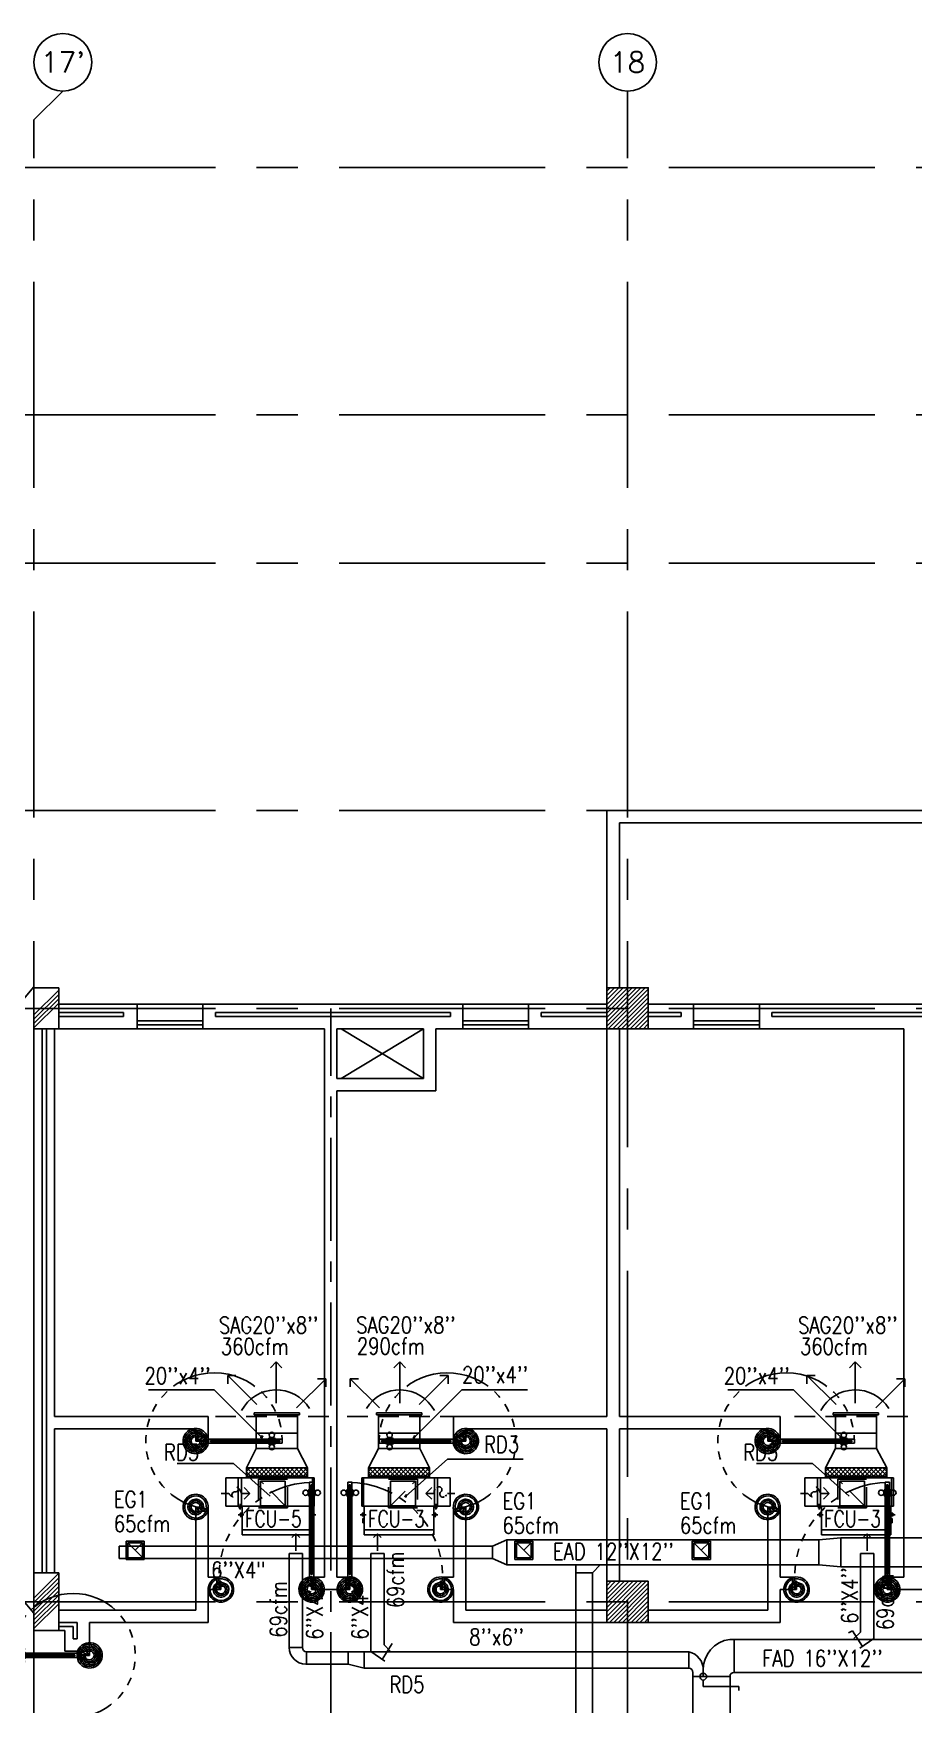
# Model space of a CAD drawing. Extents: x 417866231.7 to 417866328.5, y 43498046.7 to 43498124.2.
# Drawn here: x 417866264.87 to 417866275.55, y 43498103.96 to 43498124.24 of the extents above; entities that cross this region are included whole.
import ezdxf
from ezdxf.enums import TextEntityAlignment as Align

# ---------------------------------------------------------------- set-up
doc = ezdxf.new("R2010")
doc.units = 0
doc.header["$MEASUREMENT"] = 0
for name, pattern in [('CENTER', [2, 1.25, -0.25, 0.25, -0.25]), ('CENTERX2', [4, 2.5, -0.5, 0.5, -0.5]), ('HIDDEN', [0.375, 0.25, -0.125])]:
    doc.linetypes.add(name, pattern=pattern)
doc.layers.get('0').update_dxf_attribs({"linetype": 'CONTINUOUS'})
for name, color, linetype in [('AX-CR', 7, 'CONTINUOUS'), ('AX-TXT', 2, 'CONTINUOUS'), ('AXES', 11, 'CENTERX2'), ('AXES1', 11, 'CENTER'), ('COL', 7, 'CONTINUOUS'), ('DOOR', 9, 'CONTINUOUS'), ('DUCT', 6, 'CONTINUOUS'), ('EXDUCT', 10, 'CONTINUOUS'), ('FCU', 6, 'CONTINUOUS'), ('HAT', 11, 'CONTINUOUS'), ('INSUL', 9, 'CONTINUOUS'), ('M-EGU.', 2, 'CONTINUOUS'), ('M-FILX', 2, 'CONTINUOUS'), ('M-TEXT', 2, 'CONTINUOUS'), ('PROJ-L', 9, 'CONTINUOUS'), ('PSUPPLY', 3, 'HIDDEN'), ('SCD', 2, 'CONTINUOUS'), ('SHAFT', 9, 'CONTINUOUS'), ('TEXT-A', 2, 'CONTINUOUS'), ('WALL', 9, 'CONTINUOUS'), ('WIN', 9, 'CONTINUOUS')]:
    doc.layers.add(name, color=color, linetype=linetype)
doc.styles.add('ROMANS', font='ROMANS.shx', dxfattribs={"width": 0.6})
pattern_1 = [(45, (0, 0), (-26.5165042945, 26.5165042945), [])]

# ---------------------------------------------------------------- blocks, each defined once
blk = doc.blocks.new('A$C1DFA4FE8')
at = {"layer": 'DOOR', "color": 0, "linetype": 'ByBlock'}
for p, q in [((0, 1631), (0, 1581)), ((0, 1581), (0, 1631)), ((50, 1631), (0, 1631)), ((50, 1631), (50, 1614)), ((750, 1614), (750, 1631)), ((750, 1631), (800, 1631)), ((950, 1656), (800, 1656)), ((800, 1656), (800, 1631)), ((800, 1581), (800, 1631)), ((800, 1631), (850, 1631)), ((850, 1631), (850, 1606)), ((950, 1606), (950, 1656)), ((50, 1581), (0, 1581)), ((30, 1614), (30, 1598)), ((50, 1614), (30, 1614)), ((50, 1598), (30, 1598)), ((50, 1598), (50, 1581)), ((770, 1614), (750, 1614)), ((750, 1581), (750, 1598)), ((750, 1598), (770, 1598)), ((800, 1581), (750, 1581)), ((770, 1598), (770, 1614)), ((850, 1606), (950, 1606)), ((0, 81), (0, 131)), ((0, 131), (0, 81)), ((50, 131), (0, 131)), ((50, 81), (0, 81)), ((30, 98), (30, 114)), ((50, 114), (30, 114)), ((50, 98), (30, 98)), ((50, 114), (50, 131)), ((50, 81), (50, 98)), ((83, 131), (83, 138)), ((173, 138), (83, 138)), ((83, 81), (83, 74)), ((173, 74), (83, 74)), ((95, 138), (95, 147)), ((95, 147), (160, 147)), ((95, 138), (160, 138)), ((95, 74), (95, 65)), ((95, 74), (160, 74)), ((95, 65), (160, 65)), ((160, 138), (160, 147)), ((160, 74), (160, 65)), ((173, 131), (173, 138)), ((173, 81), (173, 74)), ((750, 131), (750, 114)), ((800, 131), (750, 131)), ((750, 114), (770, 114)), ((750, 98), (750, 81)), ((770, 98), (750, 98)), ((750, 81), (800, 81)), ((770, 114), (770, 98)), ((800, 131), (800, 81)), ((800, 56), (800, 81)), ((800, 81), (850, 81)), ((950, 56), (800, 56)), ((850, 106), (950, 106)), ((850, 81), (850, 106)), ((950, 106), (950, 56))]:
    blk.add_line(p, q, dxfattribs=at)
at = {"layer": 'DOOR', "linetype": 'ByBlock'}
for p, q in [((750, 1631), (50, 1631)), ((750, 1614), (50, 1614)), ((750, 1598), (50, 1598)), ((50, 1581), (750, 1581)), ((50, 131), (750, 131)), ((750, 114), (50, 114)), ((750, 98), (50, 98)), ((750, 81), (50, 81))]:
    blk.add_line(p, q, dxfattribs=at)
at = {"layer": 'DOOR', "color": 9, "linetype": 'ByBlock'}
for p, q in [((950, 1606), (837, 1656)), ((950, 1606), (910, 1656)), ((950, 1606), (850, 1619)), ((950, 106), (837, 56)), ((950, 106), (850, 93)), ((950, 106), (910, 56))]:
    blk.add_line(p, q, dxfattribs=at)
at = {"layer": 'DOOR', "color": 0, "linetype": 'ByBlock'}
for centre in [(128, 179), (128, 32)]:
    blk.add_circle(centre, 32.4, dxfattribs=at)
at = {"layer": 'DOOR', "linetype": 'HIDDEN', "ltscale": 0.5}
for centre, start, end in [((752, 1606), 178.0938, 273.7249), ((752, 106), 86.2751, 181.9062)]:
    blk.add_arc(centre, 752, start, end, dxfattribs=at)
at = {"layer": 'DOOR', "color": 9, "linetype": 'ByBlock'}
for centre, radius, start, end in [((950, 1606), 154, 161.1053, 166.2858), ((950, 1606), 134, 158.1598, 169.28), ((950, 1606), 114, 154.0838, 167.3774), ((950, 1606), 94.4, 148.0182, 180), ((950, 1606), 74.4, 137.7764, 180), ((950, 1606), 54.4, 113.2074, 180), ((950, 1606), 34.4, 90, 180), ((950, 1606), 14.4, 90, 180), ((950, 106), 154, 193.7142, 198.8947), ((950, 106), 134, 190.72, 201.8402), ((950, 106), 114, 192.6226, 205.9162), ((950, 106), 94.4, 180, 211.9818), ((950, 106), 74.4, 180, 222.2236), ((950, 106), 54.4, 180, 246.7926), ((950, 106), 34.4, 180, 270), ((950, 106), 14.4, 180, 270)]:
    blk.add_arc(centre, radius, start, end, dxfattribs=at)
blk = doc.blocks.new('*X86')
at = {"color": 0}
for p, q in [((227929, 177123), (228395, 177590)), ((227929, 177176), (228342, 177590)), ((227929, 177229), (228289, 177590)), ((227929, 177282), (228236, 177590)), ((227929, 177335), (228183, 177590)), ((227929, 177388), (228130, 177590)), ((227929, 177441), (228077, 177590)), ((227929, 177494), (228024, 177590)), ((227929, 177547), (227971, 177590)), ((227948, 177090), (228429, 177570)), ((228001, 177090), (228429, 177517)), ((228054, 177090), (228429, 177464)), ((228107, 177090), (228429, 177411)), ((228161, 177090), (228429, 177358)), ((228214, 177090), (228429, 177305)), ((228267, 177090), (228429, 177252)), ((228320, 177090), (228429, 177199)), ((228373, 177090), (228429, 177146))]:
    blk.add_line(p, q, dxfattribs=at)
blk = doc.blocks.new('DOOR100')
at = {"layer": 'DOOR', "color": 7, "linetype": 'ByBlock'}
for p, q in [((-82, 1128), (-82, 1218)), ((-75, 1218), (-82, 1218)), ((-75, 1250), (-75, 1300)), ((-75, 1300), (-25, 1300)), ((-25, 1300), (-75, 1300)), ((-58, 1250), (-75, 1250)), ((-58, 1250), (-58, 1270)), ((-42, 1270), (-58, 1270)), ((-42, 1250), (-42, 1270)), ((-25, 1250), (-42, 1250)), ((-25, 1250), (-25, 1300)), ((-25, 1218), (-18, 1218)), ((-18, 1128), (-18, 1218)), ((-91, 1205), (-91, 1140)), ((-82, 1205), (-91, 1205)), ((-82, 1140), (-91, 1140)), ((-82, 1205), (-82, 1140)), ((-75, 1128), (-82, 1128)), ((-25, 1128), (-18, 1128)), ((-18, 1205), (-18, 1140)), ((-18, 1205), (-9, 1205)), ((-18, 1140), (-9, 1140)), ((-9, 1205), (-9, 1140)), ((-1200, 0), (-1200, 150)), ((-1200, 150), (-1175, 150)), ((-1200, 150), (-1200, 0)), ((-1150, 0), (-1200, 114)), ((-1150, 0), (-1200, 40)), ((-1150, 0), (-1200, 0)), ((-1175, 150), (-1175, 100)), ((-1175, 100), (-1150, 100)), ((-1150, 0), (-1163, 100)), ((-1150, 100), (-1150, 0)), ((-75, 200), (-58, 200)), ((-75, 150), (-75, 200)), ((-75, 150), (-25, 150)), ((-58, 200), (-58, 180)), ((-58, 180), (-42, 180)), ((-50, 0), (0, 114)), ((-50, 100), (-50, 0)), ((-50, 0), (-37, 100)), ((-25, 100), (-50, 100)), ((-50, 0), (0, 40)), ((-50, 0), (0, 0)), ((-42, 200), (-25, 200)), ((-42, 180), (-42, 200)), ((-25, 200), (-25, 150)), ((0, 150), (-25, 150)), ((-25, 150), (-25, 100)), ((0, 0), (0, 150)), ((0, 150), (0, 0))]:
    blk.add_line(p, q, dxfattribs=at)
at = {"layer": 'DOOR', "linetype": 'ByBlock'}
for p, q in [((-75, 1250), (-75, 200)), ((-58, 200), (-58, 1250)), ((-42, 200), (-42, 1250)), ((-25, 200), (-25, 1250))]:
    blk.add_line(p, q, dxfattribs=at)
at = {"layer": 'DOOR', "color": 7, "linetype": 'ByBlock'}
for centre in [(-124, 1173), (24, 1173)]:
    blk.add_circle(centre, 32.4, dxfattribs=at)
at = {"layer": 'DOOR', "linetype": 'HIDDEN', "ltscale": 0.5}
blk.add_arc((-25, 150), 1150, 90, 180, dxfattribs=at)
at = {"layer": 'DOOR', "color": 7, "linetype": 'ByBlock'}
for centre, radius, start, end in [((-1150, 0), 154, 103.7142, 108.8947), ((-1150, 0), 134, 100.72, 111.8402), ((-1150, 0), 94.4, 90, 121.9818), ((-1150, 0), 74.4, 90, 132.2236), ((-1150, 0), 54.4, 90, 156.7926), ((-1150, 0), 34.4, 90, 180), ((-1150, 0), 14.4, 90, 180), ((-50, 0), 94.4, 58.0182, 90), ((-50, 0), 74.4, 47.7764, 90), ((-50, 0), 54.4, 23.2074, 90), ((-50, 0), 34.4, 0, 90), ((-50, 0), 14.4, 0, 90), ((-50, 0), 134, 68.1598, 79.28), ((-50, 0), 114, 64.0838, 77.3774), ((-50, 0), 154, 71.1053, 76.2858)]:
    blk.add_arc(centre, radius, start, end, dxfattribs=at)
blk = doc.blocks.new('DOOR90')
at = {"layer": 'DOOR', "color": 7, "linetype": 'ByBlock'}
for p, q in [((-150, 0), (0, 0)), ((-150, 0), (-150, -25)), ((0, -50), (-114, 0)), ((0, -50), (-40, 0)), ((0, -50), (0, 0)), ((-1000, -25), (-1050, -25)), ((-1050, -75), (-1050, -25)), ((-1050, -25), (-1050, -75)), ((-1000, -75), (-1050, -75)), ((-1000, -42), (-1020, -42)), ((-1020, -42), (-1020, -58)), ((-1000, -58), (-1020, -58)), ((-1000, -25), (-1000, -42)), ((-1000, -58), (-1000, -75)), ((-878, -18), (-968, -18)), ((-968, -25), (-968, -18)), ((-968, -75), (-968, -82)), ((-878, -82), (-968, -82)), ((-955, -9), (-890, -9)), ((-955, -18), (-955, -9)), ((-955, -18), (-890, -18)), ((-955, -82), (-890, -82)), ((-955, -82), (-955, -91)), ((-955, -91), (-890, -91)), ((-890, -18), (-890, -9)), ((-890, -82), (-890, -91)), ((-878, -25), (-878, -18)), ((-878, -75), (-878, -82)), ((-200, -25), (-150, -25)), ((-200, -42), (-200, -25)), ((-180, -42), (-200, -42)), ((-200, -58), (-180, -58)), ((-200, -75), (-200, -58)), ((-150, -75), (-200, -75)), ((-180, -58), (-180, -42)), ((-150, -25), (-100, -25)), ((-150, -75), (-150, -25)), ((-100, -25), (-100, -50)), ((0, -50), (-100, -37)), ((-100, -50), (0, -50)), ((-150, -875), (-100, -875)), ((-150, -900), (-150, -875)), ((-150, -900), (0, -900)), ((0, -900), (-150, -900)), ((0, -850), (-114, -900)), ((-100, -875), (-100, -850)), ((0, -850), (-100, -863)), ((-100, -850), (0, -850)), ((0, -850), (-40, -900)), ((0, -850), (0, -900))]:
    blk.add_line(p, q, dxfattribs=at)
at = {"layer": 'DOOR', "linetype": 'ByBlock'}
for p, q in [((-200, -25), (-1000, -25)), ((-200, -42), (-1000, -42)), ((-200, -58), (-1000, -58)), ((-1000, -75), (-200, -75))]:
    blk.add_line(p, q, dxfattribs=at)
at = {"layer": 'DOOR', "color": 7, "linetype": 'ByBlock'}
for centre in [(-923, 24), (-923, -124)]:
    blk.add_circle(centre, 32.4, dxfattribs=at)
for centre, radius, start, end in [((0, -50), 154, 161.1053, 166.2858), ((0, -50), 94.4, 148.0182, 180), ((0, -50), 134, 158.1598, 169.28), ((0, -50), 114, 154.0838, 167.3774), ((0, -50), 74.4, 137.7764, 180), ((0, -50), 54.4, 113.2074, 180), ((0, -50), 34.4, 90, 180), ((0, -50), 14.4, 90, 180), ((0, -850), 154, 193.7142, 198.8947), ((0, -850), 134, 190.72, 201.8402), ((0, -850), 94.4, 180, 211.9818), ((0, -850), 74.4, 180, 222.2236), ((0, -850), 54.4, 180, 246.7926), ((0, -850), 34.4, 180, 270), ((0, -850), 14.4, 180, 270)]:
    blk.add_arc(centre, radius, start, end, dxfattribs=at)
at = {"layer": 'DOOR', "linetype": 'HIDDEN', "ltscale": 0.5}
blk.add_arc((-222, -50), 828, 178.2701, 275.003, dxfattribs=at)
blk = doc.blocks.new('*X87')
at = {"color": 0}
for p, q in [((227929, 169910), (228408, 170390)), ((227929, 169963), (228355, 170390)), ((227929, 170017), (228302, 170390)), ((227929, 170070), (228249, 170390)), ((227929, 170123), (228196, 170390)), ((227929, 170176), (228143, 170390)), ((227929, 170229), (228090, 170390)), ((227929, 170282), (228037, 170390)), ((227929, 170335), (227984, 170390)), ((227961, 169890), (228429, 170357)), ((228014, 169890), (228429, 170304)), ((228067, 169890), (228429, 170251)), ((228120, 169890), (228429, 170198)), ((228173, 169890), (228429, 170145)), ((228226, 169890), (228429, 170092)), ((228279, 169890), (228429, 170039)), ((228332, 169890), (228429, 169986)), ((228385, 169890), (228429, 169933))]:
    blk.add_line(p, q, dxfattribs=at)
blk = doc.blocks.new('COL50')
at = {"layer": 'COL'}
blk.add_lwpolyline([(-250, 250), (-250, -250), (250, -250), (250, 250)], close=True, dxfattribs=at)
blk = doc.blocks.new('AXU')
at = {"layer": 'AX-CR'}
blk.add_circle((0, 350), 350, dxfattribs=at)
at = {"layer": 'AX-TXT', "style": 'ROMANS'}
blk.add_attdef('AX', text='', height=250, dxfattribs=at).set_placement((0, 350), align=Align.MIDDLE)
blk = doc.blocks.new('*X114')
at = {"color": 0}
for p, q in [((16890, -2467), (16943, -2414)), ((16890, -2520), (16990, -2420)), ((16990, -2512), (16892, -2414)), ((16990, -2459), (16945, -2414)), ((16990, -2565), (16890, -2465)), ((16890, -2573), (16990, -2473)), ((16990, -2619), (16890, -2519)), ((16890, -2626), (16990, -2526)), ((16990, -2672), (16890, -2572)), ((16890, -2679), (16990, -2579)), ((16990, -2725), (16890, -2625)), ((16890, -2732), (16990, -2632)), ((16990, -2778), (16890, -2678)), ((16890, -2785), (16990, -2685)), ((16990, -2831), (16890, -2731)), ((16890, -2838), (16990, -2738)), ((16990, -2884), (16890, -2784)), ((16890, -2891), (16990, -2791)), ((16990, -2937), (16890, -2837)), ((16890, -2944), (16990, -2844)), ((16990, -2990), (16890, -2890)), ((16890, -2997), (16990, -2897)), ((16990, -3043), (16890, -2943)), ((16890, -3050), (16990, -2950)), ((16990, -3096), (16890, -2996)), ((16890, -3103), (16990, -3003)), ((16990, -3149), (16890, -3049)), ((16944, -3155), (16890, -3102)), ((16892, -3155), (16990, -3056)), ((16945, -3155), (16990, -3109))]:
    blk.add_line(p, q, dxfattribs=at)
blk = doc.blocks.new('*X113')
at = {"color": 0}
for p, q in [((16890, -2467), (16943, -2414)), ((16890, -2520), (16990, -2420)), ((16990, -2512), (16892, -2414)), ((16990, -2459), (16945, -2414)), ((16990, -2565), (16890, -2465)), ((16890, -2573), (16990, -2473)), ((16990, -2619), (16890, -2519)), ((16890, -2626), (16990, -2526)), ((16990, -2672), (16890, -2572)), ((16890, -2679), (16990, -2579)), ((16990, -2725), (16890, -2625)), ((16890, -2732), (16990, -2632)), ((16990, -2778), (16890, -2678)), ((16890, -2785), (16990, -2685)), ((16990, -2831), (16890, -2731)), ((16890, -2838), (16990, -2738)), ((16990, -2884), (16890, -2784)), ((16890, -2891), (16990, -2791)), ((16990, -2937), (16890, -2837)), ((16890, -2944), (16990, -2844)), ((16990, -2990), (16890, -2890)), ((16890, -2997), (16990, -2897)), ((16990, -3043), (16890, -2943)), ((16890, -3050), (16990, -2950)), ((16990, -3096), (16890, -2996)), ((16890, -3103), (16990, -3003)), ((16990, -3149), (16890, -3049)), ((16944, -3155), (16890, -3102)), ((16892, -3155), (16990, -3056)), ((16945, -3155), (16990, -3109))]:
    blk.add_line(p, q, dxfattribs=at)

msp = doc.modelspace()

# ---------------------------------------------------------------- hatches: boundary and pattern name
at = {"layer": 'HAT'}
h = msp.add_hatch(dxfattribs=at)
h.set_pattern_fill('ANSI31', color=256, scale=300, style=0)
h.set_pattern_definition(pattern_1)
h.paths.add_polyline_path([(417866274.197, 43498122.172), (417866273.897, 43498122.172), (417866273.897, 43498121.922), (417866274.197, 43498121.922)])
h.paths.add_polyline_path([(417866274.197, 43498121.922), (417866273.897, 43498121.922), (417866273.897, 43498121.672), (417866274.197, 43498121.672)])
h = msp.add_hatch(dxfattribs=at)
h.set_pattern_fill('ANSI31', color=256, scale=300, style=0)
h.set_pattern_definition(pattern_1)
h.paths.add_polyline_path([(417866274.517, 43498122.172), (417866274.217, 43498122.172), (417866274.217, 43498121.922), (417866274.517, 43498121.922)])
h.paths.add_polyline_path([(417866274.517, 43498121.922), (417866274.217, 43498121.922), (417866274.217, 43498121.672), (417866274.517, 43498121.672)])
at = {"layer": 'HAT', "linetype": 'ByBlock', "ltscale": 0.3}
h = msp.add_hatch(dxfattribs=at)
h.set_pattern_fill('ANSI31', color=256, scale=300, style=0)
h.set_pattern_definition([(45.000427, (417866006.38575, 43498029.797614), (-0.026516163, 0.026516558), [])])
h.paths.add_polyline_path([(417866265.179, 43498112.659), (417866264.879, 43498112.659), (417866264.879, 43498112.409), (417866265.179, 43498112.409)])
h.paths.add_polyline_path([(417866265.179, 43498112.409), (417866264.879, 43498112.409), (417866264.879, 43498112.159), (417866265.179, 43498112.159)])
at = {"layer": 'HAT'}
h = msp.add_hatch(dxfattribs=at)
h.set_pattern_fill('ANSI31', color=256, scale=0.3, style=0)
h.set_pattern_definition([(45, (417866016.322423, 43498029.79778), (-0.0265165043, 0.0265165043), [])])
h.paths.add_polyline_path([(417866265.179, 43498105.559), (417866264.879, 43498105.559), (417866264.879, 43498105.209), (417866265.179, 43498105.209)])
h.paths.add_polyline_path([(417866265.179, 43498105.209), (417866264.879, 43498105.209), (417866264.879, 43498104.859), (417866265.179, 43498104.859)])

# ---------------------------------------------------------------- linework, layer by layer
at = {"layer": 'AXES'}
for p, q in [((417866264.879, 43498123.187), (417866265.229, 43498123.537)), ((417866272.079, 43498046.724), (417866272.079, 43498123.537)), ((417866264.879, 43498046.724), (417866264.879, 43498123.187)), ((417866307.079, 43498122.609), (417866239.039, 43498122.609)), ((417866307.079, 43498119.609), (417866239.039, 43498119.609)), ((417866307.079, 43498117.809), (417866239.039, 43498117.809)), ((417866307.079, 43498114.809), (417866239.039, 43498114.809)), ((417866307.079, 43498112.409), (417866239.039, 43498112.409)), ((417866307.079, 43498105.209), (417866239.039, 43498105.209))]:
    msp.add_line(p, q, dxfattribs=at)
at = {"layer": 'AXES1'}
msp.add_line((417866268.479, 43498053.589), (417866268.479, 43498112.409), dxfattribs=at)
at = {"layer": 'COL'}
for p, q in [((417866264.879, 43498112.659), (417866265.179, 43498112.659)), ((417866264.879, 43498112.159), (417866264.879, 43498112.659)), ((417866265.179, 43498112.659), (417866265.179, 43498112.159)), ((417866265.179, 43498112.159), (417866264.879, 43498112.159))]:
    msp.add_line(p, q, dxfattribs=at)
for points in [[(417866272.329, 43498112.159), (417866272.329, 43498112.659), (417866271.829, 43498112.659), (417866271.829, 43498112.159)], [(417866265.179, 43498105.559), (417866265.179, 43498104.859), (417866264.879, 43498104.859), (417866264.879, 43498105.559)]]:
    msp.add_lwpolyline(points, close=True, dxfattribs=at)
at = {"layer": 'DUCT', "linetype": 'Continuous'}
for p, q in [((417866267.574, 43498107.253), (417866267.574, 43498107.07)), ((417866268.074, 43498107.253), (417866268.074, 43498107.07)), ((417866269.058, 43498107.253), (417866269.058, 43498107.07)), ((417866269.558, 43498107.253), (417866269.558, 43498107.07)), ((417866274.599, 43498107.253), (417866274.599, 43498107.07)), ((417866275.099, 43498107.253), (417866275.099, 43498107.07)), ((417866267.574, 43498107.07), (417866267.455, 43498106.834)), ((417866268.074, 43498107.07), (417866267.574, 43498107.07)), ((417866268.197, 43498106.834), (417866268.074, 43498107.07)), ((417866268.936, 43498106.834), (417866269.058, 43498107.07)), ((417866269.058, 43498107.07), (417866269.558, 43498107.07)), ((417866269.558, 43498107.07), (417866269.677, 43498106.834)), ((417866274.599, 43498107.07), (417866274.48, 43498106.834)), ((417866275.099, 43498107.07), (417866274.599, 43498107.07)), ((417866275.222, 43498106.834), (417866275.099, 43498107.07))]:
    msp.add_line(p, q, dxfattribs=at)
at = {"layer": 'DUCT'}
for p, q in [((417866267.975, 43498105.793), (417866268.135, 43498105.793)), ((417866267.975, 43498104.653), (417866267.975, 43498105.793)), ((417866268.135, 43498105.793), (417866268.135, 43498104.653)), ((417866268.965, 43498105.793), (417866269.125, 43498105.793)), ((417866268.965, 43498104.607), (417866268.965, 43498105.793)), ((417866269.125, 43498105.793), (417866269.125, 43498104.687)), ((417866274.904, 43498105.793), (417866275.064, 43498105.793)), ((417866274.904, 43498105.793), (417866274.904, 43498104.842)), ((417866275.064, 43498104.762), (417866275.064, 43498105.793)), ((417866274.806, 43498104.857), (417866274.76, 43498104.834)), ((417866274.806, 43498104.857), (417866274.806, 43498104.857)), ((417866274.926, 43498104.665), (417866274.806, 43498104.857)), ((417866274.824, 43498104.762), (417866274.904, 43498104.842)), ((417866268.135, 43498104.653), (417866267.975, 43498104.653)), ((417866268.185, 43498104.603), (417866268.185, 43498104.453)), ((417866268.691, 43498104.603), (417866268.691, 43498104.453)), ((417866268.965, 43498104.607), (417866269.133, 43498104.489)), ((417866269.103, 43498104.51), (417866269.223, 43498104.701)), ((417866269.205, 43498104.607), (417866269.125, 43498104.687)), ((417866269.223, 43498104.701), (417866269.223, 43498104.701)), ((417866273.321, 43498104.753), (417866294.689, 43498104.753)), ((417866275.064, 43498104.762), (417866274.896, 43498104.645)), ((417866273.371, 43498104.353), (417866280.252, 43498104.353))]:
    msp.add_line(p, q, dxfattribs=at)
at = {"layer": 'DUCT', "linetype": 'ByBlock'}
for p, q in [((417866268.185, 43498104.603), (417866272.821, 43498104.603)), ((417866268.885, 43498104.603), (417866268.885, 43498104.403)), ((417866272.821, 43498104.403), (417866272.821, 43498104.603)), ((417866273.371, 43498104.753), (417866273.371, 43498104.353)), ((417866268.175, 43498104.453), (417866268.691, 43498104.453)), ((417866268.885, 43498104.403), (417866268.691, 43498104.453)), ((417866268.885, 43498104.403), (417866272.821, 43498104.403)), ((417866272.871, 43498095.306), (417866272.871, 43498104.353)), ((417866272.871, 43498104.303), (417866273.321, 43498104.303)), ((417866272.996, 43498104.263), (417866272.994, 43498104.182)), ((417866272.996, 43498104.303), (417866272.996, 43498104.378)), ((417866273.321, 43498095.306), (417866273.321, 43498104.303)), ((417866272.994, 43498104.182), (417866273.429, 43498104.182)), ((417866273.429, 43498104.182), (417866273.427, 43498104.134))]:
    msp.add_line(p, q, dxfattribs=at)
msp.add_circle((417866272.996, 43498104.302), 0.042, dxfattribs=at)
at = {"layer": 'DUCT'}
for centre, radius in [((417866268.175, 43498104.653), 0.2), ((417866268.185, 43498104.653), 0.05)]:
    msp.add_arc(centre, radius, 180, 270, dxfattribs=at)
at = {"layer": 'DUCT', "linetype": 'ByBlock'}
for centre, radius, start, end in [((417866272.772, 43498104.385), 0.224, 358.314, 77.436), ((417866273.366, 43498104.385), 0.371, 97.1071, 181.0642), ((417866272.821, 43498104.353), 0.05, 0, 90), ((417866273.371, 43498104.303), 0.05, 90, 180)]:
    msp.add_arc(centre, radius, start, end, dxfattribs=at)
at = {"layer": 'EXDUCT', "linetype": 'ByBlock'}
for p, q in [((417866265.913, 43498105.734), (417866265.913, 43498105.884)), ((417866270.44, 43498105.884), (417866265.913, 43498105.884)), ((417866270.44, 43498105.884), (417866270.614, 43498105.959)), ((417866270.44, 43498105.734), (417866270.44, 43498105.884)), ((417866270.614, 43498105.659), (417866270.614, 43498105.959)), ((417866274.398, 43498105.959), (417866270.614, 43498105.959)), ((417866274.398, 43498105.959), (417866274.667, 43498105.984)), ((417866274.398, 43498105.659), (417866274.398, 43498105.959)), ((417866274.667, 43498105.684), (417866274.667, 43498105.984)), ((417866290.413, 43498105.984), (417866274.667, 43498105.984)), ((417866274.667, 43498105.984), (417866274.667, 43498105.634)), ((417866270.44, 43498105.734), (417866265.913, 43498105.734)), ((417866270.44, 43498105.734), (417866270.614, 43498105.659)), ((417866274.398, 43498105.659), (417866270.614, 43498105.659)), ((417866271.453, 43498087.226), (417866271.453, 43498105.659)), ((417866271.653, 43498105.559), (417866271.745, 43498105.659)), ((417866274.398, 43498105.659), (417866274.667, 43498105.634)), ((417866290.363, 43498105.634), (417866274.667, 43498105.634)), ((417866271.653, 43498105.559), (417866271.453, 43498105.559)), ((417866271.653, 43498087.226), (417866271.653, 43498105.559))]:
    msp.add_line(p, q, dxfattribs=at)
at = {"layer": 'FCU', "color": 3}
for p, q in [((417866268.197, 43498106.834), (417866267.455, 43498106.834)), ((417866267.455, 43498106.834), (417866267.455, 43498106.712)), ((417866268.197, 43498106.834), (417866268.197, 43498106.712)), ((417866268.936, 43498106.834), (417866268.936, 43498106.712)), ((417866268.936, 43498106.834), (417866269.677, 43498106.834)), ((417866269.677, 43498106.834), (417866269.677, 43498106.712)), ((417866275.222, 43498106.834), (417866274.48, 43498106.834)), ((417866274.48, 43498106.834), (417866274.48, 43498106.712)), ((417866275.222, 43498106.834), (417866275.222, 43498106.712)), ((417866267.357, 43498106.712), (417866267.204, 43498106.712)), ((417866267.204, 43498106.712), (417866267.204, 43498106.369)), ((417866267.395, 43498106.369), (417866267.395, 43498106.712)), ((417866268.197, 43498106.734), (417866267.455, 43498106.734)), ((417866268.256, 43498106.369), (417866268.256, 43498106.712)), ((417866268.876, 43498106.369), (417866268.876, 43498106.712)), ((417866268.936, 43498106.734), (417866269.677, 43498106.734)), ((417866269.737, 43498106.369), (417866269.737, 43498106.712)), ((417866269.775, 43498106.712), (417866269.928, 43498106.712)), ((417866269.928, 43498106.712), (417866269.928, 43498106.369)), ((417866274.382, 43498106.712), (417866274.229, 43498106.712)), ((417866274.229, 43498106.712), (417866274.229, 43498106.369)), ((417866274.42, 43498106.369), (417866274.42, 43498106.712)), ((417866275.222, 43498106.734), (417866274.48, 43498106.734)), ((417866275.281, 43498106.369), (417866275.281, 43498106.712)), ((417866267.204, 43498106.369), (417866267.357, 43498106.369)), ((417866267.354, 43498106.265), (417866267.426, 43498106.265)), ((417866267.368, 43498106.344), (417866267.368, 43498106.369)), ((417866267.368, 43498106.344), (417866267.388, 43498106.344)), ((417866267.374, 43498106.275), (417866267.404, 43498106.275)), ((417866267.374, 43498106.255), (417866267.374, 43498106.275)), ((417866267.374, 43498106.255), (417866267.404, 43498106.255)), ((417866267.378, 43498106.328), (417866267.378, 43498106.396)), ((417866267.388, 43498106.344), (417866267.388, 43498106.369)), ((417866267.389, 43498106.235), (417866267.389, 43498106.292)), ((417866268.298, 43498106.265), (417866268.225, 43498106.265)), ((417866268.278, 43498106.275), (417866268.248, 43498106.275)), ((417866268.278, 43498106.255), (417866268.248, 43498106.255)), ((417866268.263, 43498106.22), (417866268.248, 43498106.22)), ((417866268.263, 43498106.245), (417866268.263, 43498106.292)), ((417866268.263, 43498106.165), (417866268.263, 43498106.22)), ((417866268.278, 43498106.255), (417866268.278, 43498106.275)), ((417866268.834, 43498106.265), (417866268.907, 43498106.265)), ((417866268.854, 43498106.255), (417866268.854, 43498106.275)), ((417866268.854, 43498106.275), (417866268.884, 43498106.275)), ((417866268.854, 43498106.255), (417866268.884, 43498106.255)), ((417866268.869, 43498106.245), (417866268.869, 43498106.292)), ((417866268.869, 43498106.22), (417866268.884, 43498106.22)), ((417866268.869, 43498106.165), (417866268.869, 43498106.22)), ((417866269.779, 43498106.265), (417866269.706, 43498106.265)), ((417866269.759, 43498106.275), (417866269.729, 43498106.275)), ((417866269.759, 43498106.255), (417866269.729, 43498106.255)), ((417866269.744, 43498106.344), (417866269.744, 43498106.369)), ((417866269.764, 43498106.344), (417866269.744, 43498106.344)), ((417866269.744, 43498106.235), (417866269.744, 43498106.292)), ((417866269.754, 43498106.328), (417866269.754, 43498106.396)), ((417866269.759, 43498106.255), (417866269.759, 43498106.275)), ((417866269.764, 43498106.344), (417866269.764, 43498106.369)), ((417866269.928, 43498106.369), (417866269.775, 43498106.369)), ((417866274.229, 43498106.369), (417866274.382, 43498106.369)), ((417866274.379, 43498106.265), (417866274.451, 43498106.265)), ((417866274.393, 43498106.344), (417866274.393, 43498106.369)), ((417866274.393, 43498106.344), (417866274.413, 43498106.344)), ((417866274.399, 43498106.275), (417866274.429, 43498106.275)), ((417866274.399, 43498106.255), (417866274.399, 43498106.275)), ((417866274.399, 43498106.255), (417866274.429, 43498106.255)), ((417866274.403, 43498106.328), (417866274.403, 43498106.396)), ((417866274.413, 43498106.344), (417866274.413, 43498106.369)), ((417866274.414, 43498106.235), (417866274.414, 43498106.292)), ((417866275.323, 43498106.265), (417866275.25, 43498106.265)), ((417866275.303, 43498106.275), (417866275.273, 43498106.275)), ((417866275.303, 43498106.255), (417866275.273, 43498106.255)), ((417866275.288, 43498106.22), (417866275.273, 43498106.22)), ((417866275.288, 43498106.245), (417866275.288, 43498106.292)), ((417866275.288, 43498106.165), (417866275.288, 43498106.22)), ((417866275.303, 43498106.255), (417866275.303, 43498106.275)), ((417866268.248, 43498106.083), (417866267.404, 43498106.083)), ((417866268.263, 43498106.165), (417866268.248, 43498106.165)), ((417866268.869, 43498106.165), (417866268.884, 43498106.165)), ((417866268.884, 43498106.083), (417866269.729, 43498106.083)), ((417866275.273, 43498106.083), (417866274.429, 43498106.083)), ((417866275.288, 43498106.165), (417866275.273, 43498106.165))]:
    msp.add_line(p, q, dxfattribs=at)
at = {"layer": 'FCU', "color": 6}
for p, q in [((417866267.357, 43498106.712), (417866267.357, 43498106.369)), ((417866268.277, 43498106.712), (417866267.357, 43498106.712)), ((417866268.277, 43498106.369), (417866268.277, 43498106.712)), ((417866268.856, 43498106.369), (417866268.856, 43498106.712)), ((417866268.856, 43498106.712), (417866269.775, 43498106.712)), ((417866269.775, 43498106.712), (417866269.775, 43498106.369)), ((417866274.382, 43498106.712), (417866274.382, 43498106.369)), ((417866275.302, 43498106.712), (417866274.382, 43498106.712)), ((417866275.302, 43498106.369), (417866275.302, 43498106.712)), ((417866267.357, 43498106.369), (417866268.277, 43498106.369)), ((417866267.404, 43498106.023), (417866267.404, 43498106.369)), ((417866268.248, 43498106.023), (417866268.248, 43498106.369)), ((417866269.775, 43498106.369), (417866268.856, 43498106.369)), ((417866268.884, 43498106.023), (417866268.884, 43498106.369)), ((417866269.729, 43498106.023), (417866269.729, 43498106.369)), ((417866274.382, 43498106.369), (417866275.302, 43498106.369)), ((417866274.429, 43498106.023), (417866274.429, 43498106.369)), ((417866275.273, 43498106.023), (417866275.273, 43498106.369)), ((417866268.248, 43498106.023), (417866267.404, 43498106.023)), ((417866268.884, 43498106.023), (417866269.729, 43498106.023)), ((417866275.273, 43498106.023), (417866274.429, 43498106.023))]:
    msp.add_line(p, q, dxfattribs=at)
at = {"layer": 'INSUL'}
for p, q in [((417866265.179, 43498112.359), (417866265.964, 43498112.359)), ((417866265.179, 43498112.309), (417866265.964, 43498112.309)), ((417866265.964, 43498112.359), (417866265.964, 43498112.309)), ((417866267.079, 43498112.359), (417866267.079, 43498112.309)), ((417866269.929, 43498112.359), (417866267.079, 43498112.359)), ((417866269.929, 43498112.309), (417866267.079, 43498112.309)), ((417866269.929, 43498112.359), (417866269.929, 43498112.309)), ((417866271.029, 43498112.359), (417866271.029, 43498112.309)), ((417866271.029, 43498112.359), (417866271.829, 43498112.359)), ((417866271.029, 43498112.309), (417866271.829, 43498112.309)), ((417866272.329, 43498112.359), (417866272.729, 43498112.359)), ((417866272.329, 43498112.309), (417866272.729, 43498112.309)), ((417866272.729, 43498112.359), (417866272.729, 43498112.309)), ((417866273.829, 43498112.359), (417866273.829, 43498112.309)), ((417866277.529, 43498112.359), (417866273.829, 43498112.359)), ((417866277.529, 43498112.309), (417866273.829, 43498112.309)), ((417866264.979, 43498105.559), (417866264.979, 43498112.159)), ((417866265.029, 43498105.559), (417866265.029, 43498112.159)), ((417866265.179, 43498104.959), (417866265.404, 43498104.959)), ((417866265.179, 43498104.909), (417866265.354, 43498104.909)), ((417866265.354, 43498104.909), (417866265.354, 43498104.759)), ((417866265.404, 43498104.959), (417866265.404, 43498104.759)), ((417866265.354, 43498104.759), (417866265.404, 43498104.759))]:
    msp.add_line(p, q, dxfattribs=at)
at = {"layer": 'M-EGU.'}
for p, q in [((417866267.816, 43498108.119), (417866267.746, 43498108.048)), ((417866267.816, 43498108.119), (417866267.887, 43498108.048)), ((417866267.816, 43498107.619), (417866267.816, 43498108.119)), ((417866269.316, 43498108.119), (417866269.245, 43498108.048)), ((417866269.316, 43498108.119), (417866269.387, 43498108.048)), ((417866269.316, 43498107.619), (417866269.316, 43498108.119)), ((417866274.841, 43498108.119), (417866274.771, 43498108.048)), ((417866274.841, 43498108.119), (417866274.912, 43498108.048)), ((417866274.841, 43498107.619), (417866274.841, 43498108.119)), ((417866267.229, 43498107.955), (417866267.229, 43498107.855)), ((417866267.229, 43498107.955), (417866267.329, 43498107.955)), ((417866267.583, 43498107.601), (417866267.229, 43498107.955)), ((417866268.063, 43498107.562), (417866268.417, 43498107.915)), ((417866268.417, 43498107.915), (417866268.317, 43498107.915)), ((417866268.417, 43498107.915), (417866268.417, 43498107.815)), ((417866268.715, 43498107.915), (417866268.715, 43498107.815)), ((417866268.715, 43498107.915), (417866268.815, 43498107.915)), ((417866269.069, 43498107.562), (417866268.715, 43498107.915)), ((417866269.549, 43498107.601), (417866269.903, 43498107.955)), ((417866269.903, 43498107.955), (417866269.803, 43498107.955)), ((417866269.903, 43498107.955), (417866269.903, 43498107.855)), ((417866274.254, 43498107.955), (417866274.254, 43498107.855)), ((417866274.254, 43498107.955), (417866274.354, 43498107.955)), ((417866274.608, 43498107.601), (417866274.254, 43498107.955)), ((417866275.088, 43498107.562), (417866275.442, 43498107.915)), ((417866275.442, 43498107.915), (417866275.342, 43498107.915)), ((417866275.442, 43498107.915), (417866275.442, 43498107.815)), ((417866267.549, 43498107.503), (417866267.549, 43498107.478)), ((417866268.099, 43498107.503), (417866267.549, 43498107.503)), ((417866268.099, 43498107.478), (417866267.549, 43498107.478)), ((417866267.574, 43498107.478), (417866267.574, 43498107.253)), ((417866268.074, 43498107.478), (417866268.074, 43498107.253)), ((417866268.099, 43498107.503), (417866268.099, 43498107.478)), ((417866269.033, 43498107.503), (417866269.033, 43498107.478)), ((417866269.033, 43498107.503), (417866269.583, 43498107.503)), ((417866269.033, 43498107.478), (417866269.583, 43498107.478)), ((417866269.058, 43498107.478), (417866269.058, 43498107.253)), ((417866269.558, 43498107.478), (417866269.558, 43498107.253)), ((417866269.583, 43498107.503), (417866269.583, 43498107.478)), ((417866274.574, 43498107.503), (417866274.574, 43498107.478)), ((417866275.124, 43498107.503), (417866274.574, 43498107.503)), ((417866275.124, 43498107.478), (417866274.574, 43498107.478)), ((417866274.599, 43498107.478), (417866274.599, 43498107.253)), ((417866275.099, 43498107.478), (417866275.099, 43498107.253)), ((417866275.124, 43498107.503), (417866275.124, 43498107.478)), ((417866268.074, 43498107.253), (417866267.574, 43498107.253)), ((417866269.058, 43498107.253), (417866269.558, 43498107.253)), ((417866275.099, 43498107.253), (417866274.599, 43498107.253)), ((417866267.627, 43498106.673), (417866267.627, 43498106.373)), ((417866267.927, 43498106.673), (417866267.627, 43498106.673)), ((417866267.927, 43498106.373), (417866267.927, 43498106.673)), ((417866269.205, 43498106.373), (417866269.205, 43498106.673)), ((417866269.205, 43498106.673), (417866269.505, 43498106.673)), ((417866269.505, 43498106.673), (417866269.505, 43498106.373)), ((417866274.652, 43498106.673), (417866274.652, 43498106.373)), ((417866274.952, 43498106.673), (417866274.652, 43498106.673)), ((417866274.952, 43498106.373), (417866274.952, 43498106.673)), ((417866267.239, 43498106.524), (417866267.15, 43498106.524)), ((417866267.499, 43498106.524), (417866267.398, 43498106.524)), ((417866267.499, 43498106.524), (417866267.429, 43498106.595)), ((417866267.429, 43498106.453), (417866267.499, 43498106.524)), ((417866269.633, 43498106.524), (417866269.704, 43498106.595)), ((417866269.704, 43498106.453), (417866269.633, 43498106.524)), ((417866269.633, 43498106.524), (417866269.734, 43498106.524)), ((417866269.893, 43498106.524), (417866269.982, 43498106.524)), ((417866274.264, 43498106.524), (417866274.175, 43498106.524)), ((417866274.524, 43498106.524), (417866274.423, 43498106.524)), ((417866274.524, 43498106.524), (417866274.454, 43498106.595)), ((417866274.454, 43498106.453), (417866274.524, 43498106.524)), ((417866267.627, 43498106.373), (417866267.927, 43498106.373)), ((417866269.505, 43498106.373), (417866269.205, 43498106.373)), ((417866274.652, 43498106.373), (417866274.952, 43498106.373)), ((417866268.008, 43498105.988), (417866268.055, 43498106.035)), ((417866268.055, 43498105.827), (417866268.055, 43498106.035)), ((417866268.055, 43498106.035), (417866268.102, 43498105.988)), ((417866268.998, 43498105.988), (417866269.045, 43498106.035)), ((417866269.045, 43498105.827), (417866269.045, 43498106.035)), ((417866269.045, 43498106.035), (417866269.092, 43498105.988)), ((417866274.937, 43498105.988), (417866274.984, 43498106.035)), ((417866274.984, 43498105.827), (417866274.984, 43498106.035)), ((417866274.984, 43498106.035), (417866275.031, 43498105.988))]:
    msp.add_line(p, q, dxfattribs=at)
at = {"layer": 'M-EGU.', "linetype": 'HIDDEN'}
for p, q in [((417866270.054, 43498107.459), (417866268.641, 43498107.459)), ((417866267.602, 43498106.698), (417866267.602, 43498106.348)), ((417866267.952, 43498106.698), (417866267.602, 43498106.698)), ((417866267.927, 43498106.373), (417866267.627, 43498106.673)), ((417866267.952, 43498106.348), (417866267.952, 43498106.698)), ((417866269.18, 43498106.348), (417866269.18, 43498106.698)), ((417866269.18, 43498106.698), (417866269.53, 43498106.698)), ((417866269.205, 43498106.373), (417866269.505, 43498106.673)), ((417866269.53, 43498106.698), (417866269.53, 43498106.348)), ((417866274.627, 43498106.698), (417866274.627, 43498106.348)), ((417866274.977, 43498106.698), (417866274.627, 43498106.698)), ((417866274.952, 43498106.373), (417866274.652, 43498106.673)), ((417866274.977, 43498106.348), (417866274.977, 43498106.698)), ((417866267.602, 43498106.348), (417866267.952, 43498106.348)), ((417866269.53, 43498106.348), (417866269.18, 43498106.348)), ((417866274.627, 43498106.348), (417866274.977, 43498106.348))]:
    msp.add_line(p, q, dxfattribs=at)
at = {"layer": 'M-EGU.'}
for points in [[(417866267.239, 43498106.524, -0.1324), (417866267.261, 43498106.492, -0.15664), (417866267.292, 43498106.479, -0.736612), (417866267.317, 43498106.542, 0.774232), (417866267.345, 43498106.603, 0.203349), (417866267.387, 43498106.575, 0.193808), (417866267.398, 43498106.524)], [(417866274.264, 43498106.524, -0.1324), (417866274.286, 43498106.492, -0.15664), (417866274.317, 43498106.479, -0.736612), (417866274.342, 43498106.542, 0.774232), (417866274.37, 43498106.603, 0.203349), (417866274.412, 43498106.575, 0.193808), (417866274.423, 43498106.524)]]:
    msp.add_lwpolyline(points, format="xyb", dxfattribs=at)
for centre, radius, start, end in [((417866267.816, 43498107.303), 0.477, 31.8651, 151.4703), ((417866269.316, 43498107.303), 0.477, 28.5297, 148.1349), ((417866274.841, 43498107.303), 0.477, 31.8651, 151.4703), ((417866269.803, 43498106.536), 0.0704, 146.068, 189.9416), ((417866269.798, 43498106.539), 0.0644, 100.0907, 146.0679), ((417866269.793, 43498106.569), 0.0345, 309.098, 100.0907), ((417866269.837, 43498106.514), 0.0355, 129.0979, 274.6012), ((417866269.836, 43498106.533), 0.0545, 274.6012, 310.2112), ((417866269.822, 43498106.549), 0.0752, 310.2112, 340.3796)]:
    msp.add_arc(centre, radius, start, end, dxfattribs=at)
at = {"layer": 'M-FILX', "color": 2, "linetype": 'HIDDEN'}
for p, q in [((417866267.079, 43498107.459), (417866268.491, 43498107.459)), ((417866270.054, 43498107.459), (417866268.641, 43498107.459)), ((417866274.104, 43498107.459), (417866275.516, 43498107.459))]:
    msp.add_line(p, q, dxfattribs=at)
at = {"layer": 'PROJ-L', "linetype": 'Continuous'}
for p, q in [((417866271.829, 43498114.809), (417866271.829, 43498112.659)), ((417866290.329, 43498114.809), (417866271.829, 43498114.809)), ((417866271.979, 43498114.659), (417866271.979, 43498112.659)), ((417866290.179, 43498114.659), (417866271.979, 43498114.659))]:
    msp.add_line(p, q, dxfattribs=at)
at = {"layer": 'PSUPPLY', "color": 4, "linetype": 'Continuous'}
for p, q in [((417866267.065, 43498107.78), (417866266.269, 43498107.78)), ((417866267.643, 43498107.202), (417866267.065, 43498107.78)), ((417866269.489, 43498107.202), (417866270.068, 43498107.78)), ((417866270.068, 43498107.78), (417866270.863, 43498107.78)), ((417866274.09, 43498107.78), (417866273.294, 43498107.78)), ((417866274.668, 43498107.202), (417866274.09, 43498107.78)), ((417866267.297, 43498106.886), (417866266.616, 43498106.886)), ((417866267.742, 43498106.489), (417866267.297, 43498106.886)), ((417866269.39, 43498106.489), (417866269.896, 43498106.941)), ((417866269.896, 43498106.941), (417866270.813, 43498106.941)), ((417866274.322, 43498106.886), (417866273.641, 43498106.886)), ((417866274.767, 43498106.489), (417866274.322, 43498106.886))]:
    msp.add_line(p, q, dxfattribs=at)
at = {"layer": 'PSUPPLY', "color": 4, "linetype": 'Continuous', "const_width": 0.025}
for points in [[(417866267.755, 43498106.493, 1), (417866267.73, 43498106.493, 1)], [(417866274.78, 43498106.493, 1), (417866274.755, 43498106.493, 1)]]:
    msp.add_lwpolyline(points, format="xyb", close=True, dxfattribs=at)
at = {"layer": 'PSUPPLY', "color": 4, "linetype": 'Continuous'}
for centre, start, end in [((417866267.641, 43498107.208), 0, 180), ((417866267.641, 43498107.208), 180, 0), ((417866269.491, 43498107.208), 0, 180), ((417866269.491, 43498107.208), 180, 0), ((417866274.666, 43498107.208), 0, 180), ((417866274.666, 43498107.208), 180, 0), ((417866269.39, 43498106.493), 0, 180), ((417866269.39, 43498106.493), 180, 0)]:
    msp.add_arc(centre, 0.0125, start, end, dxfattribs=at)
at = {"layer": 'SCD', "linetype": 'HIDDEN'}
for p, q in [((417866265.997, 43498105.724), (417866265.997, 43498105.944)), ((417866265.997, 43498105.944), (417866266.217, 43498105.944)), ((417866266.017, 43498105.924), (417866266.197, 43498105.744)), ((417866266.217, 43498105.944), (417866266.217, 43498105.724)), ((417866270.711, 43498105.724), (417866270.711, 43498105.944)), ((417866270.711, 43498105.944), (417866270.931, 43498105.944)), ((417866270.731, 43498105.924), (417866270.911, 43498105.744)), ((417866270.931, 43498105.944), (417866270.931, 43498105.724)), ((417866272.863, 43498105.944), (417866273.083, 43498105.944)), ((417866272.863, 43498105.724), (417866272.863, 43498105.944)), ((417866272.883, 43498105.924), (417866273.063, 43498105.744)), ((417866273.083, 43498105.944), (417866273.083, 43498105.724)), ((417866266.217, 43498105.724), (417866265.997, 43498105.724)), ((417866270.931, 43498105.724), (417866270.711, 43498105.724)), ((417866273.083, 43498105.724), (417866272.863, 43498105.724))]:
    msp.add_line(p, q, dxfattribs=at)
at = {"layer": 'SCD'}
for p, q in [((417866266.017, 43498105.744), (417866266.017, 43498105.924)), ((417866266.017, 43498105.924), (417866266.197, 43498105.924)), ((417866266.197, 43498105.924), (417866266.197, 43498105.744)), ((417866270.731, 43498105.744), (417866270.731, 43498105.924)), ((417866270.731, 43498105.924), (417866270.911, 43498105.924)), ((417866270.911, 43498105.924), (417866270.911, 43498105.744)), ((417866272.883, 43498105.924), (417866273.063, 43498105.924)), ((417866272.883, 43498105.744), (417866272.883, 43498105.924)), ((417866273.063, 43498105.924), (417866273.063, 43498105.744)), ((417866266.197, 43498105.744), (417866266.017, 43498105.744)), ((417866270.911, 43498105.744), (417866270.731, 43498105.744)), ((417866273.063, 43498105.744), (417866272.883, 43498105.744))]:
    msp.add_line(p, q, dxfattribs=at)
at = {"layer": 'SCD', "linetype": 'ByBlock'}
for p, q in [((417866266.107, 43498105.834), (417866266.197, 43498105.924)), ((417866270.821, 43498105.834), (417866270.911, 43498105.924)), ((417866272.973, 43498105.834), (417866273.063, 43498105.924))]:
    msp.add_line(p, q, dxfattribs=at)
at = {"layer": 'SHAFT'}
for p, q in [((417866258.484, 43498105.069), (417866264.879, 43498112.669)), ((417866264.879, 43498105.069), (417866258.484, 43498112.669))]:
    msp.add_line(p, q, dxfattribs=at)
at = {"layer": 'SHAFT', "color": 11, "linetype": 'ByBlock'}
for p, q in [((417866268.604, 43498112.159), (417866269.604, 43498111.559)), ((417866268.604, 43498111.559), (417866269.604, 43498112.159))]:
    msp.add_line(p, q, dxfattribs=at)
at = {"layer": 'WALL'}
for p, q in [((417866265.179, 43498112.459), (417866266.129, 43498112.459)), ((417866266.129, 43498112.459), (417866266.129, 43498112.159)), ((417866266.929, 43498112.459), (417866266.929, 43498112.159)), ((417866270.079, 43498112.459), (417866266.929, 43498112.459)), ((417866270.079, 43498112.459), (417866270.079, 43498112.159)), ((417866270.879, 43498112.459), (417866270.879, 43498112.159)), ((417866271.829, 43498112.459), (417866270.879, 43498112.459)), ((417866272.329, 43498112.459), (417866272.879, 43498112.459)), ((417866272.879, 43498112.459), (417866272.879, 43498112.159)), ((417866273.679, 43498112.459), (417866273.679, 43498112.159)), ((417866277.679, 43498112.459), (417866273.679, 43498112.459)), ((417866264.879, 43498105.559), (417866264.879, 43498112.159)), ((417866265.129, 43498107.459), (417866265.129, 43498112.159)), ((417866265.179, 43498112.159), (417866266.129, 43498112.159)), ((417866268.404, 43498112.159), (417866266.929, 43498112.159)), ((417866268.404, 43498105.509), (417866268.404, 43498112.159)), ((417866269.604, 43498112.159), (417866268.554, 43498112.159)), ((417866268.554, 43498112.159), (417866268.554, 43498111.559)), ((417866269.604, 43498112.159), (417866269.604, 43498111.559)), ((417866269.754, 43498112.159), (417866269.754, 43498111.409)), ((417866270.079, 43498112.159), (417866269.754, 43498112.159)), ((417866271.829, 43498112.159), (417866270.879, 43498112.159)), ((417866271.829, 43498107.459), (417866271.829, 43498112.159)), ((417866271.979, 43498107.459), (417866271.979, 43498112.159)), ((417866272.329, 43498112.159), (417866272.879, 43498112.159)), ((417866275.429, 43498112.159), (417866273.679, 43498112.159)), ((417866275.429, 43498105.509), (417866275.429, 43498112.159)), ((417866269.604, 43498111.559), (417866268.554, 43498111.559)), ((417866269.754, 43498111.409), (417866268.554, 43498111.409)), ((417866268.554, 43498105.509), (417866268.554, 43498111.409)), ((417866266.991, 43498107.459), (417866265.129, 43498107.459)), ((417866266.991, 43498107.209), (417866266.991, 43498107.459)), ((417866269.966, 43498107.209), (417866269.966, 43498107.459)), ((417866269.966, 43498107.459), (417866271.829, 43498107.459)), ((417866273.929, 43498107.459), (417866271.979, 43498107.459)), ((417866273.929, 43498107.209), (417866273.929, 43498107.459)), ((417866265.129, 43498105.559), (417866265.129, 43498107.309)), ((417866266.841, 43498107.309), (417866265.129, 43498107.309)), ((417866266.841, 43498107.209), (417866266.841, 43498107.309)), ((417866270.116, 43498107.209), (417866270.116, 43498107.309)), ((417866270.116, 43498107.309), (417866271.829, 43498107.309)), ((417866271.829, 43498105.459), (417866271.829, 43498107.309)), ((417866271.979, 43498105.459), (417866271.979, 43498107.309)), ((417866273.779, 43498107.309), (417866271.979, 43498107.309)), ((417866273.779, 43498107.209), (417866273.779, 43498107.309)), ((417866266.991, 43498107.209), (417866266.841, 43498107.209)), ((417866269.966, 43498107.209), (417866270.116, 43498107.209)), ((417866273.929, 43498107.209), (417866273.779, 43498107.209)), ((417866264.879, 43498105.559), (417866264.879, 43498106.43)), ((417866266.991, 43498106.309), (417866266.841, 43498106.309)), ((417866266.841, 43498105.109), (417866266.841, 43498106.309)), ((417866266.991, 43498105.509), (417866266.991, 43498106.309)), ((417866269.966, 43498106.309), (417866270.116, 43498106.309)), ((417866269.966, 43498105.509), (417866269.966, 43498106.309)), ((417866270.116, 43498105.109), (417866270.116, 43498106.309)), ((417866273.929, 43498106.309), (417866273.779, 43498106.309)), ((417866273.779, 43498105.109), (417866273.779, 43498106.309)), ((417866273.929, 43498105.509), (417866273.929, 43498106.309)), ((417866267.097, 43498105.359), (417866266.991, 43498105.359)), ((417866266.991, 43498104.959), (417866266.991, 43498105.359)), ((417866269.86, 43498105.359), (417866269.966, 43498105.359)), ((417866269.966, 43498104.959), (417866269.966, 43498105.359)), ((417866273.929, 43498104.959), (417866273.929, 43498105.359)), ((417866265.179, 43498105.109), (417866266.841, 43498105.109)), ((417866264.879, 43498104.959), (417866264.879, 43498104.859)), ((417866264.879, 43498104.859), (417866265.254, 43498104.859)), ((417866265.254, 43498104.859), (417866265.254, 43498104.609)), ((417866265.554, 43498104.959), (417866265.554, 43498104.609)), ((417866265.254, 43498104.609), (417866265.554, 43498104.609))]:
    msp.add_line(p, q, dxfattribs=at)
at = {"layer": 'WALL', "linetype": 'ByBlock'}
for p, q in [((417866266.991, 43498105.509), (417866267.097, 43498105.509)), ((417866267.097, 43498105.509), (417866267.097, 43498105.359)), ((417866268.297, 43498105.509), (417866268.297, 43498105.359)), ((417866268.297, 43498105.509), (417866268.404, 43498105.509)), ((417866268.66, 43498105.509), (417866268.554, 43498105.509)), ((417866268.66, 43498105.509), (417866268.66, 43498105.359)), ((417866269.86, 43498105.509), (417866269.86, 43498105.359)), ((417866269.966, 43498105.509), (417866269.86, 43498105.509)), ((417866273.929, 43498105.509), (417866274.079, 43498105.509)), ((417866275.279, 43498105.509), (417866275.429, 43498105.509)), ((417866268.66, 43498105.359), (417866268.297, 43498105.359)), ((417866273.929, 43498105.359), (417866274.079, 43498105.359)), ((417866275.729, 43498105.359), (417866275.279, 43498105.359)), ((417866270.116, 43498105.109), (417866271.829, 43498105.109)), ((417866272.329, 43498105.109), (417866273.779, 43498105.109)), ((417866273.779, 43498105.109), (417866272.329, 43498105.109)), ((417866265.554, 43498104.959), (417866266.991, 43498104.959)), ((417866269.966, 43498104.959), (417866271.829, 43498104.959)), ((417866272.329, 43498104.959), (417866273.929, 43498104.959)), ((417866273.929, 43498104.959), (417866272.329, 43498104.959))]:
    msp.add_line(p, q, dxfattribs=at)
at = {"layer": 'WALL', "color": 2, "linetype": 'ByBlock'}
for p, q in [((417866274.079, 43498105.359), (417866274.079, 43498105.509)), ((417866275.279, 43498105.359), (417866275.279, 43498105.509))]:
    msp.add_line(p, q, dxfattribs=at)
at = {"layer": 'WALL', "linetype": 'ByBlock', "ltscale": 0.3}
for points in [[(417866265.179, 43498112.659), (417866264.879, 43498112.659), (417866264.879, 43498112.159), (417866265.179, 43498112.159)], [(417866272.329, 43498112.659), (417866271.829, 43498112.659), (417866271.829, 43498112.159), (417866272.329, 43498112.159)], [(417866265.179, 43498105.559), (417866264.879, 43498105.559), (417866264.879, 43498104.859), (417866265.179, 43498104.859)], [(417866272.329, 43498105.459), (417866271.829, 43498105.459), (417866271.829, 43498104.959), (417866272.329, 43498104.959)]]:
    msp.add_lwpolyline(points, close=True, dxfattribs=at)
at = {"layer": 'WIN'}
for p, q in [((417866266.129, 43498112.459), (417866266.929, 43498112.459)), ((417866270.079, 43498112.459), (417866270.879, 43498112.459)), ((417866272.879, 43498112.459), (417866273.679, 43498112.459)), ((417866266.129, 43498112.259), (417866266.929, 43498112.259)), ((417866266.129, 43498112.209), (417866266.929, 43498112.209)), ((417866266.129, 43498112.159), (417866266.929, 43498112.159)), ((417866270.079, 43498112.259), (417866270.879, 43498112.259)), ((417866270.079, 43498112.209), (417866270.879, 43498112.209)), ((417866270.079, 43498112.159), (417866270.879, 43498112.159)), ((417866272.879, 43498112.259), (417866273.679, 43498112.259)), ((417866272.879, 43498112.209), (417866273.679, 43498112.209)), ((417866272.879, 43498112.159), (417866273.679, 43498112.159))]:
    msp.add_line(p, q, dxfattribs=at)

# ---------------------------------------------------------------- block references
at = {"layer": 'AXES', "xscale": 0.0009999871253967285, "yscale": 0.001000002026557922, "zscale": 0.001}
for p, values in [((417866265.229, 43498123.537), {'AX': "17'"}), ((417866272.079, 43498123.537), {'AX': '18'})]:
    msp.add_blockref('AXU', p, dxfattribs=at).add_auto_attribs(values)
at = {"layer": 'COL', "xscale": -0.0009999871253967285, "yscale": 0.001000002026557922, "zscale": 0.001}
msp.add_blockref('COL50', (417866272.079, 43498105.209), dxfattribs=at)
at = {"layer": 'DOOR', "color": 0, "linetype": 'ByBlock', "yscale": 0.001000002026557922, "zscale": 0.001}
for name, p, xscale in [('DOOR90', (417866266.841, 43498107.209), -0.0009999871253967285), ('DOOR90', (417866270.116, 43498107.209), 0.0009999871253967285), ('DOOR90', (417866273.779, 43498107.209), -0.0009999871253967285), ('DOOR100', (417866268.297, 43498105.359), 0.0009999871253967285), ('DOOR100', (417866268.66, 43498105.359), -0.0009999871253967285), ('DOOR100', (417866275.279, 43498105.359), 0.0009999871253967285)]:
    msp.add_blockref(name, p, dxfattribs=dict(at, xscale=xscale))
at = {"layer": 'DOOR', "color": 0, "linetype": 'ByBlock', "xscale": -0.0009999871253967285, "yscale": 0.001000002026557922, "zscale": 0.001, "rotation": 180}
msp.add_blockref('A$C1DFA4FE8', (417866264.603, 43498104.665), dxfattribs=at)
at = {"layer": 'FCU', "color": 11, "xscale": 0.001000002026557922, "yscale": 0.001000002026557922, "zscale": 0.001, "rotation": 90}
for p in [(417866265.042, 43498089.844), (417866272.067, 43498089.844)]:
    msp.add_blockref('*X114', p, dxfattribs=at)
at = {"layer": 'FCU', "color": 11, "extrusion": (0, 0, -1), "xscale": 0.001000002026557922, "yscale": 0.001000002026557922, "zscale": -0.001, "rotation": 90}
msp.add_blockref('*X113', (-417866272.091, 43498089.844), dxfattribs=at)
at = {"layer": 'HAT', "xscale": 0.0009999871253967285, "yscale": 0.001000002026557922, "zscale": 0.001}
for name in ['*X86', '*X87']:
    msp.add_blockref(name, (417866043.9, 43497935.069), dxfattribs=at)

# ---------------------------------------------------------------- texts
at = {"layer": 'M-TEXT', "style": 'ROMANS'}
for s, width, p in [("SAG20''x8''", 0.8, (417866267.122, 43498108.465)), ("SAG20''x8''", 0.8, (417866268.787, 43498108.468)), ("SAG20''x8''", 0.8, (417866274.147, 43498108.465)), ('360cfm', 0.8, (417866267.145, 43498108.207)), ('290cfm', 0.8, (417866268.796, 43498108.211)), ('360cfm', 0.8, (417866274.17, 43498108.207)), ("20''x4''", 0.8, (417866266.22, 43498107.851)), ("20''x4''", 0.8, (417866270.071, 43498107.862)), ("20''x4''", 0.8, (417866273.245, 43498107.851)), ('RD3', 0.8, (417866266.456, 43498106.923)), ('RD3', 0.8, (417866270.339, 43498107.018)), ('RD3', 0.8, (417866273.481, 43498106.923)), ('EG1', 0.8, (417866265.847, 43498106.351)), ('EG1', 0.8, (417866270.561, 43498106.331)), ('EG1', 0.8, (417866272.713, 43498106.331)), ('65cfm', 0.8, (417866265.847, 43498106.056)), ('FCU-5', 0.75, (417866267.438, 43498106.116)), ('FCU-3', 0.75, (417866268.932, 43498106.116)), ('65cfm', 0.8, (417866270.561, 43498106.036)), ('65cfm', 0.8, (417866272.713, 43498106.036)), ('FCU-3', 0.75, (417866274.463, 43498106.116)), ("EAD 12''X12''", 0.8, (417866271.173, 43498105.72)), ('6\'\'X4"', 0.8, (417866267.027, 43498105.494)), ('RD5', 0.8, (417866269.191, 43498104.106))]:
    msp.add_text(s, height=0.2, dxfattribs=dict(at, width=width)).set_placement(p)
at = {"layer": 'M-TEXT', "style": 'ROMANS', "width": 0.8}
for s, p in [('69cfm', (417866269.364, 43498105.132)), ('69cfm', (417866267.944, 43498104.774)), ("6''X4''", (417866274.872, 43498104.941)), ('69cfm', (417866275.303, 43498104.865)), ("6''X4''", (417866268.383, 43498104.748)), ("6''X4''", (417866268.933, 43498104.748))]:
    msp.add_text(s, height=0.2, rotation=90, dxfattribs=at).set_placement(p)
at = {"layer": 'TEXT-A', "linetype": 'ByBlock', "style": 'ROMANS', "width": 0.8}
for s, p in [("8''x6''", (417866270.158, 43498104.682)), ("FAD 16''X12''", (417866273.712, 43498104.423))]:
    msp.add_text(s, height=0.2, dxfattribs=at).set_placement(p)

doc.saveas('drawing.dxf')
